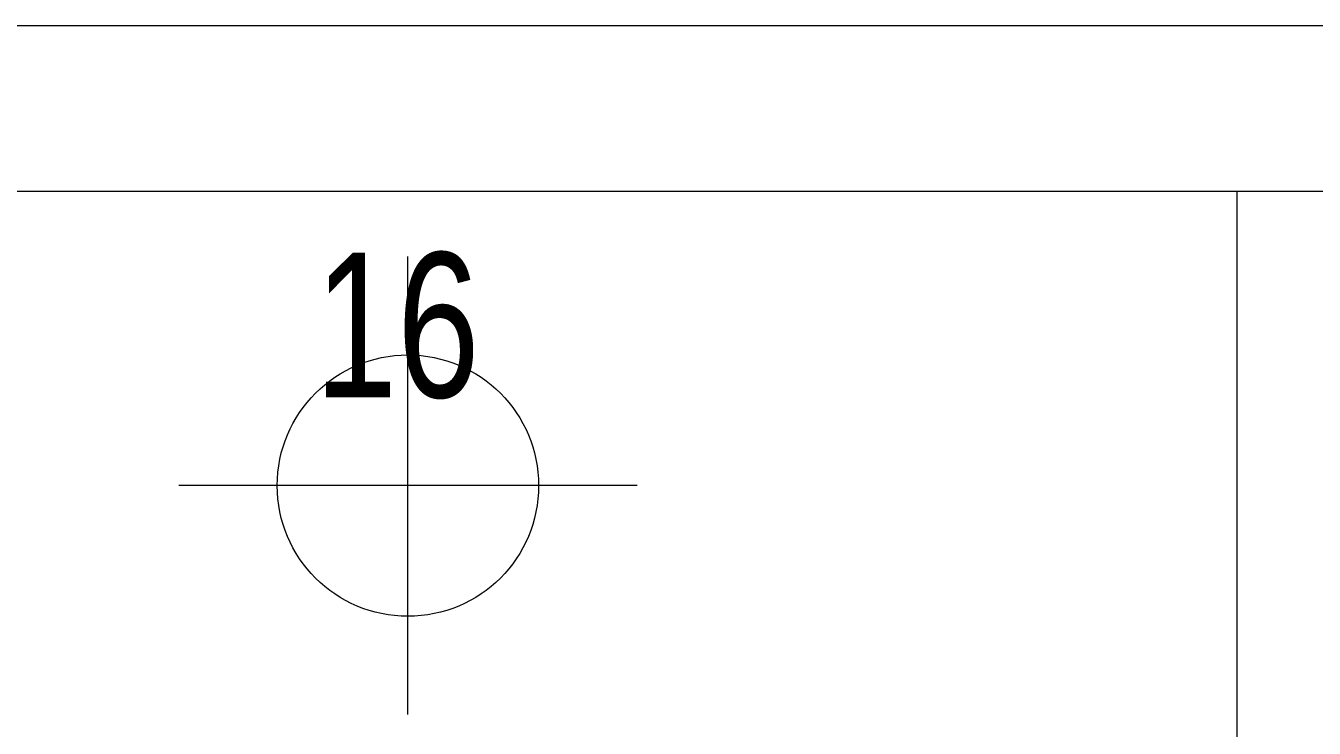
# Model space of a CAD drawing. Extents: x -234346 to 58427, y -132654 to -82394.
# Drawn here: x -32304 to -31526, y -106167 to -105743 of the extents above; entities that cross this region are included whole.
import ezdxf

# ---------------------------------------------------------------- set-up
doc = ezdxf.new("R2010")
doc.units = 0
doc.header["$LTSCALE"] = 8
doc.layers.get('0').update_dxf_attribs({"color": 9, "lineweight": 5})
for name, color, linetype, lineweight in [('72_EGR_EQP_TAG', 9, 'Continuous', 5), ('LOADING', 9, 'Continuous', 5), ('NEW Wall', 9, 'Continuous', 5), ('Walls', 9, 'Continuous', 5)]:
    doc.layers.add(name, color=color, linetype=linetype, lineweight=lineweight)
doc.styles.add('X3G_ENTITY_257CFD', font='swisscl.ttf', dxfattribs={"height": 200})

# ---------------------------------------------------------------- blocks, each defined once
blk = doc.blocks.new('*X23')
for p, q in [((13, 1), (13, 1)), ((13, 1), (13, 1)), ((13, 1), (13, 1)), ((13, 1), (13, 1)), ((13, 1), (13, 1)), ((13, 1), (13, 1)), ((13, 1), (13, 1)), ((13, 1), (13, 1)), ((13, 1), (13, 1)), ((13, 1), (13, 1)), ((13, 1), (13, 1)), ((13, 1), (13, 1)), ((13, 1), (13, 1)), ((13, 1), (13, 1)), ((13, 1), (13, 1)), ((13, 1), (14, 1)), ((13, 1), (14, 1)), ((13, 1), (14, 1)), ((13, 1), (13, 1)), ((13, 1), (13, 1)), ((13, 1), (13, 1)), ((13, 1), (13, 1)), ((13, 1), (13, 1)), ((13, 1), (13, 1)), ((13, 1), (13, 1)), ((13, 1), (13, 1)), ((13, 1), (13, 1)), ((13, 1), (13, 1)), ((13, 1), (13, 1)), ((13, 1), (13, 1)), ((13, 1), (13, 1)), ((13, 1), (13, 1)), ((13, 1), (13, 1)), ((13, 1), (13, 1)), ((13, 1), (13, 1)), ((13, 1), (13, 1)), ((13, 1), (13, 1)), ((13, 1), (13, 1)), ((13, 1), (13, 1)), ((13, 1), (13, 1)), ((13, 1), (13, 1)), ((13, 1), (13, 1)), ((13, 1), (13, 1)), ((13, 1), (13, 1)), ((13, 1), (13, 1)), ((13, 1), (13, 1)), ((13, 1), (13, 1)), ((13, 1), (13, 1)), ((13, 1), (13, 1)), ((13, 1), (13, 1)), ((13, 1), (13, 1)), ((13, 1), (13, 1)), ((13, 1), (13, 1)), ((13, 1), (13, 1)), ((13, 1), (13, 1)), ((13, 1), (13, 1)), ((13, 1), (13, 1)), ((13, 1), (13, 1)), ((13, 1), (13, 1)), ((13, 1), (13, 1)), ((13, 1), (13, 1)), ((13, 1), (13, 1)), ((13, 1), (13, 1)), ((13, 1), (13, 1)), ((13, 1), (13, 1)), ((13, 1), (13, 1)), ((13, 1), (13, 1)), ((13, 1), (13, 1)), ((13, 1), (13, 1)), ((13, 1), (13, 1)), ((13, 1), (13, 1)), ((13, 1), (13, 1)), ((13, 1), (13, 1)), ((13, 1), (13, 1)), ((13, 1), (13, 1)), ((13, 1), (13, 1)), ((13, 1), (13, 1)), ((13, 1), (13, 1)), ((13, 1), (13, 1)), ((13, 1), (13, 1)), ((13, 1), (13, 1)), ((13, 1), (13, 1)), ((13, 1), (13, 1)), ((13, 1), (13, 1)), ((13, 1), (13, 1)), ((13, 1), (13, 1)), ((13, 1), (13, 1)), ((13, 1), (13, 1)), ((13, 1), (13, 1)), ((13, 1), (13, 1)), ((13, 1), (13, 1)), ((13, 1), (13, 1)), ((13, 1), (13, 1)), ((13, 1), (13, 1)), ((13, 1), (13, 1)), ((13, 1), (13, 1)), ((13, 1), (13, 1)), ((13, 1), (13, 1)), ((13, 1), (13, 1)), ((13, 1), (13, 1)), ((13, 1), (13, 1)), ((13, 1), (13, 1)), ((13, 1), (13, 1)), ((13, 1), (13, 1)), ((13, 1), (13, 1)), ((13, 1), (13, 1)), ((13, 1), (13, 1)), ((13, 1), (13, 1)), ((13, 1), (13, 1)), ((13, 1), (13, 1)), ((13, 1), (13, 1)), ((13, 1), (13, 1)), ((13, 1), (13, 1)), ((13, 1), (13, 1)), ((13, 1), (13, 1)), ((13, 1), (13, 1)), ((13, 1), (13, 1)), ((13, 1), (13, 1)), ((13, 1), (13, 1)), ((13, 1), (13, 1)), ((13, 1), (13, 1)), ((13, 1), (13, 1)), ((13, 1), (13, 1)), ((13, 1), (14, 1)), ((13, 0), (13, 0)), ((13, 0), (13, 0)), ((13, 0), (13, 0)), ((13, 0), (13, 0)), ((13, 0), (13, 0)), ((13, 0), (13, 0)), ((13, 0), (13, 0)), ((13, 0), (13, 0)), ((13, 0), (13, 0)), ((13, 0), (13, 0)), ((13, 0), (13, 0)), ((13, 0), (13, 0)), ((13, 0), (13, 0)), ((13, 0), (13, 0)), ((13, 0), (13, 0)), ((13, 0), (13, 0)), ((13, 0), (13, 0)), ((13, 0), (13, 0)), ((13, 0), (13, 0)), ((13, 0), (13, 0)), ((13, 0), (13, 0)), ((13, 0), (13, 0)), ((13, 0), (13, 0)), ((13, 0), (13, 0)), ((13, 0), (13, 0)), ((13, 0), (13, 0)), ((13, 0), (13, 0)), ((13, 0), (13, 0)), ((13, 0), (13, 0)), ((13, 0), (13, 0)), ((13, 0), (13, 0)), ((13, 0), (13, 0)), ((13, 0), (13, 0)), ((13, 0), (13, 0)), ((13, 0), (13, 0)), ((13, 0), (13, 0)), ((13, 0), (13, 0)), ((13, 0), (13, 0)), ((13, 0), (13, 0)), ((13, 0), (13, 0)), ((13, 0), (13, 0)), ((13, 0), (13, 0)), ((13, 0), (13, 0)), ((13, 0), (13, 0)), ((13, 0), (13, 0)), ((13, 0), (13, 0)), ((13, 0), (13, 0)), ((13, 0), (13, 0)), ((13, 0), (14, 0)), ((13, 0), (14, 0)), ((13, 0), (13, 0)), ((13, 0), (14, 0)), ((14, 1), (14, 1)), ((14, 1), (14, 1)), ((14, 1), (14, 1)), ((14, 1), (14, 1)), ((14, 1), (14, 1)), ((14, 1), (14, 1)), ((14, 1), (14, 1)), ((14, 1), (14, 1)), ((14, 1), (14, 1)), ((14, 1), (14, 1)), ((14, 1), (14, 1)), ((14, 1), (14, 1)), ((14, 1), (14, 1)), ((14, 1), (14, 1)), ((14, 1), (14, 1)), ((14, 1), (14, 1)), ((14, 1), (14, 1)), ((14, 1), (14, 1)), ((14, 1), (14, 1)), ((14, 1), (14, 1)), ((14, 1), (14, 1)), ((14, 1), (14, 1)), ((14, 1), (14, 1)), ((14, 1), (14, 1)), ((14, 1), (14, 1)), ((14, 1), (14, 1)), ((14, 1), (14, 1)), ((14, 1), (14, 1)), ((14, 1), (14, 1)), ((14, 1), (14, 1)), ((14, 1), (14, 1)), ((14, 1), (14, 1)), ((14, 1), (14, 1)), ((14, 1), (14, 1)), ((14, 1), (14, 1)), ((14, 1), (14, 1)), ((14, 1), (14, 1)), ((14, 1), (14, 1)), ((14, 1), (14, 1)), ((14, 1), (14, 1)), ((14, 1), (14, 1)), ((14, 1), (14, 1)), ((14, 1), (14, 1)), ((14, 1), (14, 1)), ((14, 1), (14, 1)), ((14, 1), (14, 1)), ((14, 1), (14, 1)), ((14, 1), (14, 1)), ((14, 1), (14, 1)), ((14, 1), (14, 1)), ((14, 1), (14, 1)), ((14, 1), (14, 1)), ((14, 1), (14, 1)), ((14, 1), (14, 1)), ((14, 1), (14, 1)), ((14, 1), (14, 1)), ((14, 1), (14, 1)), ((14, 1), (14, 1)), ((14, 1), (14, 1)), ((14, 1), (14, 1)), ((14, 1), (14, 1)), ((14, 1), (14, 1)), ((14, 1), (14, 1)), ((14, 1), (14, 1)), ((14, 1), (14, 1)), ((14, 1), (14, 1)), ((14, 1), (14, 1)), ((14, 1), (14, 1)), ((14, 1), (14, 1)), ((14, 1), (14, 1)), ((14, 1), (14, 1)), ((14, 1), (14, 1)), ((14, 1), (14, 1)), ((14, 1), (14, 1)), ((14, 1), (14, 1)), ((14, 1), (14, 1)), ((14, 1), (14, 1)), ((14, 1), (14, 1)), ((14, 1), (14, 1)), ((14, 1), (14, 1)), ((14, 1), (14, 1)), ((14, 1), (14, 1)), ((14, 1), (14, 1)), ((14, 1), (14, 1)), ((14, 1), (14, 1)), ((14, 1), (14, 1)), ((14, 1), (14, 1)), ((14, 1), (14, 1)), ((14, 1), (14, 1)), ((14, 1), (14, 1)), ((14, 1), (14, 1)), ((14, 1), (14, 1)), ((14, 1), (14, 1)), ((14, 1), (14, 1)), ((14, 0), (14, 0)), ((14, 0), (14, 0)), ((14, 0), (14, 0)), ((14, 0), (14, 0)), ((14, 0), (14, 0)), ((14, 0), (14, 0)), ((14, 0), (14, 0)), ((14, 0), (14, 0)), ((14, 0), (14, 0)), ((14, 0), (14, 0)), ((14, 0), (14, 0)), ((14, 0), (14, 0)), ((14, 0), (14, 0)), ((14, 0), (14, 0)), ((14, 0), (14, 0)), ((14, 0), (14, 0)), ((14, 0), (14, 0)), ((14, 0), (14, 0)), ((14, 0), (14, 0)), ((14, 0), (14, 0)), ((14, 0), (14, 0)), ((14, 0), (14, 0)), ((14, 0), (14, 0)), ((14, 0), (14, 0)), ((14, 0), (14, 0)), ((14, 0), (14, 0)), ((14, 0), (14, 0)), ((14, 0), (14, 0)), ((14, 0), (14, 0)), ((14, 0), (14, 0)), ((14, 0), (14, 0)), ((14, 0), (14, 0)), ((14, 0), (14, 0)), ((14, 0), (14, 0)), ((14, 0), (14, 0)), ((14, 0), (14, 0)), ((14, 0), (14, 0)), ((14, 0), (14, 0)), ((14, 0), (14, 0)), ((14, 0), (14, 0)), ((14, 0), (14, 0)), ((14, 0), (14, 0)), ((14, 0), (14, 0)), ((14, 0), (14, 0)), ((14, 0), (14, 0)), ((14, 0), (14, 0)), ((14, 0), (14, 0)), ((14, 0), (14, 0)), ((13, 0), (13, 0)), ((13, 0), (14, 0)), ((13, 0), (13, 0)), ((13, 0), (14, 0)), ((13, 0), (13, 0)), ((13, 0), (14, 0)), ((13, 0), (13, 0)), ((13, 0), (13, 0)), ((13, 0), (13, 0)), ((13, 0), (13, 0)), ((13, 0), (14, 0)), ((13, 0), (13, 0)), ((13, 0), (14, 0)), ((13, 0), (13, 0)), ((13, 0), (14, 0)), ((13, 0), (13, 0)), ((13, 0), (14, 0)), ((13, 0), (13, 0)), ((13, 0), (14, 0)), ((13, 0), (13, 0)), ((13, 0), (14, 0)), ((13, 0), (13, 0)), ((13, 0), (14, 0)), ((13, 0), (13, 0)), ((13, 0), (13, 0)), ((13, 0), (13, 0)), ((13, 0), (14, 0)), ((13, 0), (13, 0)), ((13, 0), (14, 0)), ((13, 0), (13, 0)), ((13, 0), (14, 0)), ((13, 0), (13, 0)), ((13, 0), (14, 0)), ((13, 0), (13, 0)), ((13, 0), (13, 0)), ((13, 0), (13, 0)), ((13, 0), (13, 0)), ((13, 0), (13, 0)), ((13, 0), (13, 0)), ((13, 0), (13, 0)), ((13, 0), (13, 0)), ((13, 0), (13, 0)), ((13, 0), (13, 0)), ((13, 0), (13, 0)), ((13, 0), (13, 0)), ((13, 0), (13, 0)), ((13, 0), (13, 0)), ((13, 0), (13, 0)), ((13, 0), (13, 0)), ((13, 0), (13, 0)), ((13, 0), (13, 0)), ((13, 0), (13, 0)), ((13, 0), (13, 0)), ((13, 0), (13, 0)), ((13, 0), (13, 0)), ((13, 0), (13, 0)), ((13, 0), (13, 0)), ((13, 0), (13, 0)), ((13, 0), (13, 0)), ((13, 0), (13, 0)), ((13, 0), (13, 0)), ((13, 0), (13, 0)), ((13, 0), (13, 0)), ((13, 0), (13, 0)), ((13, -1), (13, -1)), ((13, -1), (13, -1)), ((13, -1), (13, -1)), ((13, -1), (13, -1)), ((13, -1), (13, -1)), ((13, -1), (14, -1)), ((13, -1), (13, -1)), ((14, 0), (14, 0)), ((14, 0), (14, 0)), ((14, 0), (14, 0)), ((14, 0), (14, 0)), ((14, 0), (14, 0)), ((14, 0), (14, 0)), ((14, 0), (14, 0)), ((14, 0), (14, 0)), ((14, 0), (14, 0)), ((14, 0), (14, 0)), ((14, 0), (14, 0)), ((14, 0), (14, 0)), ((14, 0), (14, 0)), ((14, 0), (14, 0)), ((14, 0), (14, 0)), ((13, 0), (14, 0)), ((14, 0), (14, 0)), ((14, 0), (14, 0)), ((14, 0), (14, 0)), ((14, 0), (14, 0)), ((14, 0), (14, 0)), ((14, 0), (14, 0)), ((14, 0), (14, 0)), ((14, 0), (14, 0)), ((14, 0), (14, 0)), ((14, 0), (14, 0)), ((14, 0), (14, 0)), ((14, 0), (14, 0)), ((14, 0), (14, 0)), ((14, 0), (14, 0)), ((14, 0), (14, 0)), ((14, 0), (14, 0)), ((14, 0), (14, 0)), ((14, 0), (14, 0)), ((14, 0), (14, 0)), ((14, 0), (14, 0)), ((14, 0), (14, 0)), ((14, 0), (14, 0)), ((14, 0), (14, 0)), ((14, 0), (14, 0)), ((14, 0), (14, 0)), ((14, 0), (14, 0)), ((14, 0), (14, 0)), ((14, 0), (14, 0)), ((14, 0), (14, 0)), ((14, 0), (14, 0)), ((14, 0), (14, 0)), ((14, 0), (14, 0)), ((14, 0), (14, 0)), ((14, 0), (14, 0)), ((14, -1), (14, -1)), ((14, -1), (14, -1)), ((14, -1), (14, -1)), ((14, -1), (14, -1)), ((14, -1), (14, -1))]:
    blk.add_line(p, q)
blk = doc.blocks.new('*X22')
for p, q in [((5, 3), (5, 3)), ((5, 3), (5, 3)), ((5, 3), (5, 3)), ((5, 3), (5, 3)), ((5, 3), (5, 3)), ((5, 3), (5, 3)), ((5, 3), (5, 3)), ((5, 3), (5, 3)), ((5, 3), (5, 3)), ((5, 3), (5, 3)), ((5, 3), (5, 3)), ((5, 3), (5, 3)), ((5, 3), (5, 3)), ((5, 3), (5, 3)), ((5, 3), (5, 3)), ((5, 3), (5, 3)), ((5, 3), (5, 3)), ((5, 3), (5, 3)), ((5, 3), (5, 3)), ((5, 3), (5, 3)), ((5, 3), (5, 3)), ((5, 3), (5, 3)), ((5, 3), (5, 3)), ((5, 3), (5, 3)), ((5, 3), (5, 3)), ((5, 3), (5, 3)), ((5, 3), (5, 3)), ((5, 3), (5, 3)), ((5, 3), (5, 3)), ((5, 3), (5, 3)), ((5, 3), (5, 3)), ((5, 3), (5, 3)), ((5, 3), (5, 3)), ((5, 3), (5, 3)), ((5, 3), (5, 3)), ((5, 3), (5, 3)), ((5, 3), (5, 3)), ((5, 3), (5, 3)), ((5, 3), (5, 3)), ((5, 3), (5, 3)), ((5, 3), (5, 3)), ((5, 3), (5, 3)), ((5, 3), (5, 3)), ((5, 3), (5, 3)), ((5, 3), (5, 3)), ((5, 3), (5, 3)), ((5, 3), (5, 3)), ((5, 3), (5, 3)), ((5, 3), (5, 3)), ((5, 3), (5, 3)), ((5, 3), (5, 3)), ((5, 3), (5, 3)), ((5, 3), (5, 3)), ((5, 3), (5, 3)), ((5, 3), (5, 3)), ((5, 3), (5, 3)), ((5, 3), (5, 3)), ((5, 3), (5, 3)), ((5, 3), (5, 3)), ((5, 3), (5, 3)), ((5, 3), (5, 3)), ((5, 3), (5, 3)), ((5, 3), (5, 3)), ((5, 3), (5, 3)), ((5, 3), (5, 3)), ((5, 3), (5, 3)), ((6, 3), (5, 3)), ((5, 3), (5, 3)), ((6, 3), (5, 3)), ((5, 3), (5, 3)), ((6, 3), (5, 3)), ((5, 3), (5, 3)), ((6, 3), (5, 3)), ((5, 3), (5, 3)), ((5, 3), (5, 3)), ((5, 3), (5, 3)), ((5, 3), (5, 3)), ((5, 3), (5, 3)), ((5, 3), (5, 3)), ((5, 3), (5, 3)), ((5, 3), (5, 3)), ((5, 3), (5, 3)), ((5, 3), (5, 3)), ((5, 3), (5, 3)), ((5, 3), (5, 3)), ((5, 3), (5, 3)), ((5, 3), (5, 3)), ((5, 3), (5, 3)), ((5, 3), (5, 3)), ((5, 3), (5, 3)), ((5, 3), (5, 3)), ((5, 3), (5, 3)), ((5, 3), (5, 3)), ((5, 3), (5, 3)), ((5, 3), (5, 3)), ((5, 3), (5, 3)), ((6, 3), (6, 3)), ((6, 3), (6, 3)), ((6, 3), (6, 3)), ((6, 3), (6, 3)), ((6, 3), (6, 3)), ((6, 3), (6, 3)), ((6, 3), (6, 3)), ((6, 3), (6, 3)), ((6, 3), (6, 3)), ((6, 3), (6, 3)), ((6, 3), (6, 3)), ((6, 3), (6, 3)), ((6, 3), (6, 3)), ((6, 3), (6, 3)), ((6, 3), (6, 3)), ((6, 3), (6, 3)), ((6, 3), (6, 3)), ((6, 3), (6, 3)), ((6, 3), (6, 3)), ((6, 3), (6, 3)), ((6, 3), (6, 3)), ((6, 3), (6, 3)), ((6, 3), (6, 3)), ((6, 3), (6, 3)), ((6, 3), (6, 3)), ((6, 3), (6, 3)), ((6, 3), (6, 3)), ((6, 3), (6, 3)), ((6, 3), (6, 3)), ((6, 3), (6, 3)), ((6, 3), (6, 3)), ((6, 3), (6, 3)), ((6, 3), (6, 3)), ((6, 3), (6, 3)), ((6, 3), (6, 3)), ((6, 3), (6, 3)), ((6, 3), (6, 3)), ((6, 3), (6, 3)), ((6, 3), (6, 3)), ((6, 3), (6, 3)), ((6, 3), (6, 3)), ((6, 3), (6, 3)), ((6, 3), (6, 3)), ((6, 3), (6, 3)), ((6, 3), (6, 3)), ((6, 3), (6, 3)), ((6, 3), (6, 3)), ((6, 3), (6, 3)), ((6, 3), (6, 3)), ((6, 3), (6, 3)), ((6, 3), (6, 3)), ((6, 3), (6, 3)), ((6, 3), (6, 3)), ((6, 3), (6, 3)), ((6, 3), (6, 3)), ((6, 3), (6, 3)), ((6, 3), (6, 3)), ((6, 3), (6, 3)), ((6, 3), (6, 3)), ((6, 3), (6, 3)), ((6, 3), (6, 3)), ((6, 3), (6, 3)), ((6, 3), (6, 3)), ((6, 3), (6, 3)), ((6, 3), (6, 3)), ((6, 3), (6, 3)), ((6, 3), (6, 3)), ((6, 3), (6, 3)), ((6, 3), (6, 3)), ((6, 3), (6, 3)), ((6, 3), (6, 3)), ((6, 3), (6, 3)), ((6, 3), (6, 3)), ((6, 3), (6, 3)), ((6, 3), (6, 3)), ((6, 3), (6, 3)), ((6, 3), (6, 3)), ((6, 3), (6, 3)), ((6, 3), (6, 3)), ((6, 3), (6, 3)), ((6, 3), (6, 3)), ((6, 3), (6, 3)), ((6, 3), (6, 3)), ((6, 3), (6, 3)), ((6, 3), (6, 3)), ((6, 3), (6, 3)), ((6, 3), (6, 3)), ((6, 3), (6, 3)), ((6, 3), (6, 3)), ((6, 3), (6, 3)), ((6, 3), (6, 3)), ((6, 3), (6, 3)), ((6, 3), (6, 3)), ((6, 3), (6, 3)), ((6, 3), (6, 3)), ((6, 3), (6, 3)), ((6, 3), (6, 3)), ((6, 3), (6, 3)), ((6, 3), (6, 3)), ((6, 3), (6, 3)), ((6, 3), (6, 3)), ((6, 3), (6, 3)), ((6, 3), (6, 3)), ((6, 3), (6, 3)), ((6, 3), (6, 3)), ((6, 3), (6, 3)), ((6, 3), (6, 3)), ((6, 3), (6, 3)), ((6, 3), (6, 3)), ((6, 3), (6, 3)), ((6, 3), (6, 3)), ((6, 3), (6, 3)), ((6, 3), (6, 3)), ((6, 3), (6, 3)), ((6, 3), (6, 3)), ((6, 3), (6, 3)), ((6, 3), (6, 3)), ((6, 3), (6, 3)), ((6, 3), (6, 3)), ((6, 3), (6, 3)), ((6, 3), (6, 3)), ((6, 3), (6, 3)), ((6, 3), (6, 3)), ((6, 3), (6, 3)), ((6, 3), (6, 3)), ((6, 3), (6, 3)), ((6, 3), (6, 3)), ((6, 3), (6, 3)), ((6, 3), (6, 3)), ((6, 3), (6, 3)), ((6, 3), (6, 3)), ((6, 3), (6, 3)), ((6, 3), (6, 3)), ((6, 3), (6, 3)), ((6, 3), (6, 3)), ((6, 3), (6, 3)), ((6, 3), (6, 3)), ((6, 3), (6, 3)), ((6, 3), (6, 3)), ((6, 3), (6, 3)), ((6, 3), (6, 3)), ((6, 3), (6, 3)), ((6, 3), (6, 3)), ((6, 3), (6, 3)), ((6, 3), (6, 3)), ((6, 3), (6, 3)), ((6, 3), (6, 3)), ((6, 3), (6, 3)), ((6, 3), (6, 3)), ((6, 3), (6, 3)), ((6, 3), (6, 3)), ((6, 3), (6, 3)), ((6, 3), (6, 3)), ((6, 3), (6, 3)), ((6, 3), (6, 3)), ((6, 3), (6, 3)), ((6, 3), (6, 3)), ((6, 3), (6, 3)), ((6, 3), (6, 3)), ((6, 3), (6, 3)), ((6, 3), (6, 3)), ((6, 3), (6, 3)), ((6, 3), (6, 3)), ((6, 3), (6, 3)), ((6, 3), (6, 3)), ((6, 3), (6, 3)), ((6, 3), (6, 3)), ((6, 3), (6, 3)), ((6, 3), (6, 3)), ((6, 3), (6, 3)), ((6, 3), (6, 3)), ((6, 3), (6, 3)), ((6, 3), (6, 3)), ((6, 3), (6, 3)), ((6, 3), (6, 3)), ((6, 3), (6, 3)), ((6, 3), (6, 3)), ((6, 3), (6, 3)), ((6, 3), (6, 3)), ((6, 3), (6, 3)), ((6, 3), (6, 3)), ((6, 3), (6, 3)), ((6, 3), (6, 3)), ((6, 3), (6, 3)), ((6, 3), (6, 3)), ((6, 3), (6, 3)), ((6, 3), (6, 3)), ((6, 3), (6, 3)), ((6, 3), (6, 3)), ((6, 3), (6, 3)), ((6, 3), (6, 3)), ((6, 3), (6, 3)), ((6, 3), (6, 3)), ((6, 3), (6, 3)), ((6, 3), (6, 3)), ((6, 3), (6, 3)), ((6, 3), (6, 3)), ((6, 3), (6, 3)), ((6, 3), (6, 3)), ((6, 3), (6, 3)), ((6, 3), (6, 3)), ((6, 3), (6, 3)), ((6, 3), (6, 3)), ((6, 3), (6, 3)), ((6, 3), (5, 3)), ((6, 3), (5, 3)), ((6, 3), (5, 3)), ((6, 3), (5, 3)), ((6, 3), (5, 3)), ((6, 3), (6, 3)), ((6, 3), (6, 3)), ((6, 3), (6, 3)), ((6, 3), (6, 3)), ((6, 3), (6, 3)), ((6, 3), (6, 3)), ((6, 3), (6, 3)), ((6, 3), (6, 3)), ((6, 3), (6, 3)), ((6, 3), (6, 3)), ((6, 3), (6, 3)), ((6, 3), (6, 3)), ((6, 3), (6, 3)), ((6, 3), (6, 3)), ((6, 3), (6, 3)), ((6, 3), (6, 3)), ((6, 3), (6, 3)), ((6, 3), (6, 3)), ((6, 3), (6, 3)), ((6, 3), (6, 3)), ((6, 3), (6, 3)), ((6, 3), (6, 3)), ((6, 3), (6, 3)), ((6, 3), (6, 3)), ((6, 3), (6, 3)), ((6, 3), (6, 3)), ((6, 3), (6, 3)), ((6, 3), (6, 3)), ((6, 3), (6, 3)), ((6, 3), (6, 3)), ((6, 3), (6, 3)), ((6, 3), (6, 3)), ((6, 3), (6, 3)), ((6, 3), (6, 3)), ((6, 3), (6, 3)), ((6, 3), (6, 3)), ((6, 3), (6, 3)), ((6, 3), (6, 3)), ((6, 3), (6, 3)), ((6, 3), (6, 3)), ((6, 3), (6, 3)), ((6, 3), (6, 3)), ((6, 3), (6, 3)), ((6, 3), (6, 3)), ((6, 3), (6, 3)), ((6, 3), (6, 3)), ((6, 3), (6, 3)), ((6, 3), (6, 3)), ((6, 3), (6, 3)), ((6, 3), (6, 3)), ((6, 3), (6, 3)), ((6, 3), (6, 3)), ((6, 3), (6, 3)), ((6, 3), (6, 3)), ((6, 3), (6, 3)), ((6, 3), (6, 3)), ((6, 3), (6, 3)), ((6, 3), (6, 3)), ((6, 3), (6, 3)), ((6, 3), (6, 3)), ((6, 3), (6, 3)), ((6, 3), (6, 3)), ((6, 3), (6, 3)), ((6, 3), (6, 3)), ((6, 3), (6, 3)), ((6, 3), (6, 3)), ((6, 3), (6, 3)), ((6, 3), (6, 3)), ((6, 3), (6, 3)), ((6, 3), (6, 3)), ((6, 3), (6, 3)), ((6, 3), (6, 3)), ((6, 3), (6, 3)), ((6, 3), (6, 3)), ((6, 3), (6, 3)), ((6, 3), (6, 3)), ((6, 3), (6, 3)), ((6, 3), (6, 3)), ((6, 3), (6, 3)), ((6, 3), (6, 3)), ((6, 3), (6, 3)), ((6, 3), (6, 3)), ((6, 3), (6, 3)), ((6, 3), (6, 3)), ((6, 3), (6, 3)), ((6, 3), (6, 3)), ((6, 3), (6, 3)), ((6, 3), (6, 3)), ((6, 3), (6, 3)), ((6, 3), (6, 3)), ((6, 3), (6, 3)), ((6, 3), (6, 3)), ((6, 3), (6, 3)), ((6, 3), (6, 3)), ((6, 3), (6, 3)), ((6, 3), (6, 3)), ((6, 3), (6, 3)), ((6, 3), (6, 3)), ((6, 3), (6, 3)), ((6, 3), (6, 3)), ((6, 3), (6, 3)), ((6, 3), (6, 3)), ((6, 3), (6, 3)), ((6, 3), (6, 3)), ((6, 3), (6, 3)), ((6, 3), (6, 3)), ((6, 3), (6, 3)), ((6, 3), (6, 3)), ((6, 3), (6, 3)), ((6, 3), (6, 3)), ((6, 3), (6, 3)), ((6, 3), (6, 3)), ((6, 3), (6, 3)), ((6, 3), (6, 3)), ((6, 3), (6, 3)), ((6, 3), (6, 3)), ((6, 3), (6, 3)), ((6, 3), (6, 3)), ((6, 3), (6, 3)), ((6, 3), (6, 3)), ((6, 3), (6, 3)), ((6, 3), (6, 3)), ((6, 3), (6, 3)), ((6, 3), (6, 3)), ((6, 3), (6, 3)), ((6, 3), (6, 3)), ((6, 3), (6, 3)), ((6, 3), (6, 3)), ((6, 3), (6, 3)), ((6, 3), (6, 3)), ((6, 3), (6, 3)), ((6, 3), (6, 3)), ((6, 3), (6, 3)), ((6, 3), (6, 3)), ((6, 3), (6, 3)), ((6, 3), (6, 3)), ((6, 3), (6, 3)), ((6, 3), (6, 3)), ((6, 3), (6, 3)), ((6, 3), (6, 3)), ((6, 3), (6, 3)), ((6, 3), (6, 3)), ((6, 3), (6, 3)), ((6, 3), (6, 3)), ((6, 3), (6, 3)), ((6, 3), (6, 3)), ((6, 3), (6, 3)), ((6, 3), (6, 3)), ((6, 3), (6, 3)), ((6, 3), (6, 3)), ((6, 3), (6, 3)), ((6, 3), (6, 3)), ((6, 3), (6, 3)), ((6, 3), (6, 3)), ((6, 3), (6, 3)), ((6, 3), (6, 3)), ((6, 3), (6, 3)), ((6, 3), (6, 3)), ((6, 3), (6, 3)), ((6, 3), (6, 3)), ((6, 3), (6, 3)), ((6, 3), (6, 3)), ((6, 3), (6, 3)), ((6, 3), (6, 3)), ((6, 3), (6, 3)), ((6, 3), (6, 3)), ((6, 3), (6, 3)), ((6, 3), (6, 3)), ((6, 3), (6, 3)), ((6, 3), (6, 3)), ((6, 3), (6, 3)), ((6, 3), (6, 3)), ((6, 3), (6, 3)), ((6, 3), (6, 3)), ((6, 3), (6, 3)), ((6, 3), (6, 3)), ((6, 3), (6, 3)), ((6, 3), (6, 3)), ((6, 3), (6, 3)), ((6, 3), (6, 3)), ((6, 3), (6, 3)), ((6, 3), (6, 3)), ((6, 3), (6, 3)), ((6, 3), (6, 3)), ((6, 3), (6, 3)), ((6, 3), (6, 3)), ((6, 3), (6, 3)), ((6, 3), (6, 3)), ((6, 3), (6, 3)), ((6, 3), (6, 3)), ((6, 3), (6, 3)), ((6, 3), (6, 3)), ((6, 3), (6, 3)), ((6, 3), (6, 3)), ((6, 3), (6, 3)), ((6, 3), (6, 3)), ((6, 3), (6, 3)), ((6, 3), (6, 3)), ((6, 3), (6, 3)), ((6, 3), (6, 3)), ((6, 3), (6, 3)), ((6, 3), (6, 3)), ((6, 3), (6, 3)), ((6, 3), (6, 3)), ((6, 3), (6, 3)), ((6, 3), (6, 3)), ((6, 3), (6, 3)), ((6, 3), (6, 3)), ((6, 3), (6, 3)), ((6, 3), (6, 3)), ((6, 3), (6, 3)), ((6, 3), (6, 3)), ((6, 3), (6, 3)), ((6, 3), (6, 3)), ((6, 3), (6, 3)), ((6, 3), (6, 3)), ((6, 3), (6, 3)), ((6, 3), (6, 3)), ((6, 3), (6, 3)), ((6, 3), (6, 3)), ((6, 3), (6, 3)), ((6, 3), (6, 3)), ((6, 3), (6, 3)), ((6, 3), (6, 3)), ((6, 3), (6, 3)), ((6, 3), (6, 3)), ((6, 3), (6, 3)), ((6, 3), (6, 3)), ((6, 3), (6, 3)), ((6, 3), (6, 3)), ((6, 3), (6, 3)), ((6, 3), (6, 3)), ((6, 3), (6, 3)), ((6, 3), (6, 3)), ((6, 3), (6, 3)), ((6, 3), (6, 3)), ((6, 3), (6, 3)), ((6, 3), (6, 3)), ((6, 3), (6, 3)), ((6, 3), (6, 3)), ((6, 3), (6, 3)), ((6, 3), (6, 3)), ((6, 3), (6, 3)), ((6, 3), (6, 3)), ((6, 3), (6, 3)), ((6, 3), (6, 3)), ((6, 3), (6, 3)), ((6, 3), (6, 3)), ((6, 3), (6, 3)), ((6, 3), (6, 3)), ((6, 3), (6, 3)), ((6, 3), (6, 3)), ((6, 3), (6, 3)), ((6, 3), (6, 3)), ((6, 3), (6, 3)), ((6, 3), (6, 3)), ((6, 3), (6, 3)), ((6, 3), (6, 3)), ((6, 3), (6, 3)), ((6, 3), (6, 3)), ((6, 3), (6, 3)), ((6, 3), (6, 3)), ((6, 3), (6, 3)), ((6, 3), (6, 3)), ((6, 3), (6, 3)), ((6, 3), (6, 3)), ((6, 3), (6, 3)), ((6, 3), (6, 3)), ((6, 3), (6, 3)), ((6, 3), (6, 3)), ((6, 3), (6, 3)), ((6, 3), (6, 3)), ((6, 3), (6, 3)), ((6, 3), (6, 3)), ((6, 3), (6, 3)), ((6, 3), (6, 3)), ((6, 3), (6, 3)), ((6, 3), (6, 3)), ((6, 3), (6, 3)), ((6, 3), (6, 3)), ((6, 3), (6, 3)), ((6, 3), (6, 3)), ((6, 3), (6, 3)), ((6, 3), (6, 3)), ((6, 3), (6, 3)), ((6, 3), (6, 3)), ((6, 3), (6, 3)), ((6, 3), (6, 3)), ((6, 3), (6, 3)), ((6, 3), (6, 3)), ((6, 3), (6, 3)), ((6, 3), (6, 3)), ((6, 3), (6, 3)), ((6, 3), (6, 3)), ((6, 3), (6, 3)), ((6, 3), (6, 3)), ((6, 3), (6, 3)), ((6, 3), (6, 3)), ((6, 3), (6, 3)), ((6, 3), (6, 3)), ((6, 3), (6, 3)), ((6, 3), (6, 3)), ((6, 3), (6, 3)), ((6, 3), (6, 3)), ((6, 3), (6, 3)), ((6, 3), (6, 3)), ((6, 3), (6, 3)), ((6, 3), (6, 3)), ((6, 3), (6, 3)), ((6, 3), (6, 3)), ((6, 3), (6, 3)), ((6, 3), (6, 3)), ((6, 3), (6, 3)), ((6, 3), (6, 3)), ((6, 3), (6, 3)), ((6, 3), (6, 3)), ((6, 3), (6, 3))]:
    blk.add_line(p, q)
blk = doc.blocks.new('GF21043-P')
for p, q in [((0.8, 0.75), (-0.8, 0.75)), ((0.8, 0), (0.8, 0.75))]:
    blk.add_line(p, q)
for points in [[(0.8, 0.75), (0.8, 0.75), (0.8, 0.75), (0.8, 0.75), (0.8, 0.75), (0.8, 0.75), (0.8, 0.75), (0.8, 0.75), (0.8, 0.75), (0.8, 0.75), (0.8, 0.75), (0.8, 0.75), (0.8, 0.75), (0.8, 0.75), (0.8, 0.75), (0.8, 0.75), (0.8, 0.75), (0.8, 0.75), (0.8, 0.75), (0.8, 0.75), (0.8, 0.75), (0.8, 0.75), (0.8, 0.75), (0.8, 0.75), (0.8, 0.75), (0.8, 0.75), (0.8, 0.75), (0.8, 0.75), (0.8, 0.75), (0.8, 0.75), (0.8, 0.75), (0.8, 0.75), (0.8, 0.75), (0.8, 0.75), (0.8, 0.75), (0.8, 0.75), (0.8, 0.75), (0.8, 0.75), (0.8, 0.75), (0.8, 0.75), (0.8, 0.75), (0.8, 0.75), (0.8, 0.75), (0.8, 0.75), (0.8, 0.75), (0.8, 0.75), (0.8, 0.75), (0.8, 0.75), (0.8, 0.75), (0.8, 0.75), (0.8, 0.75), (0.8, 0.75), (0.8, 0.75), (0.8, 0.75), (0.8, 0.75), (0.8, 0.75), (0.8, 0.75), (0.8, 0.75), (0.8, 0.75), (0.8, 0.75), (0.8, 0.75), (0.8, 0.75), (0.8, 0.75), (0.8, 0.75), (0.8, 0.75), (0.8, 0.75), (0.8, 0.75), (0.8, 0.75), (0.8, 0.75), (0.8, 0.75), (0.8, 0.75), (0.8, 0.75), (0.8, 0.75), (0.8, 0.75), (0.8, 0.75), (0.8, 0.75), (0.8, 0.75), (0.8, 0.75), (0.8, 0.75), (0.8, 0.75), (0.8, 0.75), (0.8, 0.75), (0.8, 0.75), (0.8, 0.75), (0.8, 0.75), (0.8, 0.75), (0.8, 0.75), (0.8, 0.75), (0.8, 0.75), (0.8, 0.75), (0.8, 0.75), (0.8, 0.75), (0.8, 0.75), (0.8, 0.75), (0.8, 0.75), (0.8, 0.75), (0.8, 0.75), (0.8, 0.75), (0.8, 0.75), (0.8, 0.75), (0.8, 0.75), (0.8, 0.75), (0.8, 0.75), (0.8, 0.75), (0.8, 0.75), (0.8, 0.75), (0.8, 0.75), (0.8, 0.75), (0.8, 0.75), (0.8, 0.75), (0.8, 0.75), (0.8, 0.75), (0.8, 0.75), (0.8, 0.75), (0.8, 0.75), (0.8, 0.75), (0.8, 0.75), (0.8, 0.75), (0.8, 0.75), (0.8, 0.75), (0.8, 0.75), (0.8, 0.75), (0.8, 0.75), (0.8, 0.75), (0.8, 0.75), (0.8, 0.75), (0.8, 0.75), (0.8, 0.75), (0.8, 0.75), (0.8, 0.75), (0.8, 0.75), (0.8, 0.75), (0.8, 0.75), (0.8, 0.75), (0.8, 0.75), (0.8, 0.75), (0.8, 0.75), (0.8, 0.75), (0.8, 0.75), (0.8, 0.75), (0.8, 0.75), (0.8, 0.75), (0.8, 0.75), (0.8, 0.75), (0.8, 0.75), (0.8, 0.75), (0.8, 0.75), (0.8, 0.75), (0.8, 0.75), (0.8, 0.75), (0.8, 0.75), (0.8, 0.75), (0.8, 0.75), (0.8, 0.75), (0.8, 0.75), (0.8, 0.75), (0.8, 0.75), (0.8, 0.75), (0.8, 0.75), (0.8, 0.75), (0.8, 0.75), (0.8, 0.75), (0.8, 0.75), (0.8, 0.75), (0.8, 0.75), (0.8, 0.75), (0.8, 0.75), (0.8, 0.75), (0.8, 0.75), (0.8, 0.75), (0.8, 0.75), (0.8, 0.75), (0.8, 0.75), (0.8, 0.75), (0.8, 0.75), (0.8, 0.75), (0.8, 0.75), (0.8, 0.75), (0.8, 0.75), (0.8, 0.75), (0.8, 0.75), (0.8, 0.75), (0.8, 0.75), (0.8, 0.75), (0.8, 0.75), (0.8, 0.75), (0.8, 0.75), (0.8, 0.75), (0.8, 0.75), (0.8, 0.75), (0.8, 0.75), (0.8, 0.75), (0.8, 0.75), (0.8, 0.75), (0.8, 0.75), (0.8, 0.75), (0.8, 0.75), (0.8, 0.75), (0.8, 0.75), (0.8, 0.75), (0.8, 0.75), (0.8, 0.75), (0.8, 0.75), (0.8, 0.75), (0.8, 0.75), (0.8, 0.75), (0.8, 0.75), (0.8, 0.75), (0.8, 0.75), (0.8, 0.75), (0.8, 0.75), (0.8, 0.75), (0.8, 0.75), (0.8, 0.75), (0.8, 0.75), (0.8, 0.75), (0.8, 0.75), (0.8, 0.75), (0.8, 0.75), (0.8, 0.75), (0.8, 0.75), (0.8, 0.75), (0.8, 0.75), (0.8, 0.75), (0.8, 0.75), (0.8, 0.75), (0.8, 0.75), (0.8, 0.75), (0.8, 0.75), (0.8, 0.75), (0.8, 0.75), (0.8, 0.75), (0.8, 0.75), (0.8, 0.75), (0.8, 0.75), (0.8, 0.75), (0.8, 0.75), (0.8, 0.75), (0.8, 0.75), (0.8, 0.75), (0.8, 0.75), (0.8, 0.75), (0.8, 0.75), (0.8, 0.75), (0.8, 0.75), (0.8, 0.75), (0.8, 0.75), (0.8, 0.75), (0.8, 0.75), (0.8, 0.75), (0.8, 0.75), (0.8, 0.75), (0.8, 0.75), (0.8, 0.75), (0.8, 0.75), (0.8, 0.75), (0.8, 0.75), (0.8, 0.75), (0.8, 0.75), (0.8, 0.75), (0.8, 0.75), (0.8, 0.75), (0.8, 0.75), (0.8, 0.75), (0.8, 0.75), (0.8, 0.75), (0.8, 0.75), (0.8, 0.75), (0.8, 0.75), (0.8, 0.75), (0.8, 0.75), (0.8, 0.75), (0.8, 0.75), (0.8, 0.75), (0.8, 0.75), (0.8, 0.75), (0.8, 0.75)], [(0.8, 0.75), (0.8, 0.75), (0.8, 0.75), (0.8, 0.75), (0.8, 0.75), (0.8, 0.75), (0.8, 0.75), (0.8, 0.75), (0.8, 0.75), (0.8, 0.75), (0.8, 0.75), (0.8, 0.75), (0.8, 0.75), (0.8, 0.75), (0.8, 0.75), (0.8, 0.75), (0.8, 0.75), (0.8, 0.75), (0.8, 0.75), (0.8, 0.75), (0.8, 0.75), (0.8, 0.75), (0.8, 0.75), (0.8, 0.75), (0.8, 0.75), (0.8, 0.75), (0.8, 0.75), (0.8, 0.75), (0.8, 0.75), (0.8, 0.75), (0.8, 0.75), (0.8, 0.75), (0.8, 0.75), (0.8, 0.75), (0.8, 0.75), (0.8, 0.75), (0.8, 0.75), (0.8, 0.75), (0.8, 0.75), (0.8, 0.75), (0.8, 0.75), (0.8, 0.75), (0.8, 0.75), (0.8, 0.75), (0.8, 0.75), (0.8, 0.75), (0.8, 0.75), (0.8, 0.75), (0.8, 0.75), (0.8, 0.75), (0.8, 0.75), (0.8, 0.75), (0.8, 0.75), (0.8, 0.75), (0.8, 0.75), (0.8, 0.75), (0.8, 0.75), (0.8, 0.75), (0.8, 0.75), (0.8, 0.75), (0.8, 0.75), (0.8, 0.75), (0.8, 0.75), (0.8, 0.75), (0.8, 0.75), (0.8, 0.75), (0.8, 0.75), (0.8, 0.75), (0.8, 0.75), (0.8, 0.75), (0.8, 0.75), (0.8, 0.75), (0.8, 0.75), (0.8, 0.75), (0.8, 0.75), (0.8, 0.75), (0.8, 0.75), (0.8, 0.75), (0.8, 0.75), (0.8, 0.75), (0.8, 0.75), (0.8, 0.75), (0.8, 0.75), (0.8, 0.75), (0.8, 0.75), (0.8, 0.75), (0.8, 0.75), (0.8, 0.75), (0.8, 0.75), (0.8, 0.75), (0.8, 0.75), (0.8, 0.75), (0.8, 0.75), (0.8, 0.75), (0.8, 0.75), (0.8, 0.75), (0.8, 0.75), (0.8, 0.75), (0.8, 0.75), (0.8, 0.75), (0.8, 0.75), (0.8, 0.75), (0.8, 0.75), (0.8, 0.75), (0.8, 0.75), (0.8, 0.75), (0.8, 0.75), (0.8, 0.75), (0.8, 0.75), (0.8, 0.75), (0.8, 0.75), (0.8, 0.75), (0.8, 0.75), (0.8, 0.75), (0.8, 0.75), (0.8, 0.75), (0.8, 0.75), (0.8, 0.75), (0.8, 0.75), (0.8, 0.75), (0.8, 0.75), (0.8, 0.75), (0.8, 0.75), (0.8, 0.75), (0.8, 0.75), (0.8, 0.75), (0.8, 0.75), (0.8, 0.75), (0.8, 0.75), (0.8, 0.75), (0.8, 0.75), (0.8, 0.75), (0.8, 0.75), (0.8, 0.75), (0.8, 0.75), (0.8, 0.75), (0.8, 0.75), (0.8, 0.75), (0.8, 0.75), (0.8, 0.75), (0.8, 0.75), (0.8, 0.75), (0.8, 0.75), (0.8, 0.75), (0.8, 0.75), (0.8, 0.75), (0.8, 0.75), (0.8, 0.75), (0.8, 0.75), (0.8, 0.75), (0.8, 0.75), (0.8, 0.75), (0.8, 0.75), (0.8, 0.75), (0.8, 0.75), (0.8, 0.75), (0.8, 0.75), (0.8, 0.75), (0.8, 0.75), (0.8, 0.75), (0.8, 0.75), (0.8, 0.75), (0.8, 0.75), (0.8, 0.75), (0.8, 0.75), (0.8, 0.75), (0.8, 0.75), (0.8, 0.75), (0.8, 0.75), (0.8, 0.75), (0.8, 0.75), (0.8, 0.75), (0.8, 0.75), (0.8, 0.75), (0.8, 0.75), (0.8, 0.75), (0.8, 0.75), (0.8, 0.75), (0.8, 0.75), (0.8, 0.75), (0.8, 0.75), (0.8, 0.75), (0.8, 0.75), (0.8, 0.75), (0.8, 0.75), (0.8, 0.75), (0.8, 0.75), (0.8, 0.75), (0.8, 0.75), (0.8, 0.75), (0.8, 0.75), (0.8, 0.75), (0.8, 0.75), (0.8, 0.75), (0.8, 0.75), (0.8, 0.75), (0.8, 0.75), (0.8, 0.75), (0.8, 0.75), (0.8, 0.75), (0.8, 0.75), (0.8, 0.75), (0.8, 0.75), (0.8, 0.75), (0.8, 0.75), (0.8, 0.75), (0.8, 0.75), (0.8, 0.75), (0.8, 0.75), (0.8, 0.75), (0.8, 0.75), (0.8, 0.75), (0.8, 0.75), (0.8, 0.75), (0.8, 0.75), (0.8, 0.75), (0.8, 0.75), (0.8, 0.75), (0.8, 0.75)], [(0.8, 0.75), (0.8, 0.75), (0.8, 0.75), (0.8, 0.75), (0.8, 0.75), (0.8, 0.75), (0.8, 0.75), (0.8, 0.75), (0.8, 0.75), (0.8, 0.75), (0.8, 0.75), (0.8, 0.75), (0.8, 0.75), (0.8, 0.75), (0.8, 0.75), (0.8, 0.75), (0.8, 0.75), (0.8, 0.75), (0.8, 0.75), (0.8, 0.75), (0.8, 0.75), (0.8, 0.75), (0.8, 0.75), (0.8, 0.75), (0.8, 0.75), (0.8, 0.75), (0.8, 0.75), (0.8, 0.75), (0.8, 0.75), (0.8, 0.75), (0.8, 0.75), (0.8, 0.75), (0.8, 0.75), (0.8, 0.75), (0.8, 0.75), (0.8, 0.75), (0.8, 0.75), (0.8, 0.75), (0.8, 0.75), (0.8, 0.75), (0.8, 0.75), (0.8, 0.75), (0.8, 0.75), (0.8, 0.75), (0.8, 0.75), (0.8, 0.75), (0.8, 0.75), (0.8, 0.75), (0.8, 0.75), (0.8, 0.75), (0.8, 0.75), (0.8, 0.75), (0.8, 0.75), (0.8, 0.75), (0.8, 0.75), (0.8, 0.75), (0.8, 0.75), (0.8, 0.75), (0.8, 0.75), (0.8, 0.75), (0.8, 0.75), (0.8, 0.75), (0.8, 0.75), (0.8, 0.75), (0.8, 0.75), (0.8, 0.75), (0.8, 0.75), (0.8, 0.75), (0.8, 0.75), (0.8, 0.75), (0.8, 0.75), (0.8, 0.75), (0.8, 0.75), (0.8, 0.75), (0.8, 0.75), (0.8, 0.75), (0.8, 0.75), (0.8, 0.75), (0.8, 0.75), (0.8, 0.75), (0.8, 0.75), (0.8, 0.75), (0.8, 0.75), (0.8, 0.75), (0.8, 0.75), (0.8, 0.75), (0.8, 0.75), (0.8, 0.75), (0.8, 0.75), (0.8, 0.75), (0.8, 0.75), (0.8, 0.75), (0.8, 0.75), (0.8, 0.75), (0.8, 0.75), (0.8, 0.75), (0.8, 0.75), (0.8, 0.75), (0.8, 0.75), (0.8, 0.75), (0.8, 0.75), (0.8, 0.75), (0.8, 0.75), (0.8, 0.75), (0.8, 0.75), (0.8, 0.75), (0.8, 0.75), (0.8, 0.75), (0.8, 0.75), (0.8, 0.75), (0.8, 0.75), (0.8, 0.75), (0.8, 0.75), (0.8, 0.75), (0.8, 0.75), (0.8, 0.75), (0.8, 0.75), (0.8, 0.75), (0.8, 0.75), (0.8, 0.75), (0.8, 0.75), (0.8, 0.75), (0.8, 0.75), (0.8, 0.75), (0.8, 0.75), (0.8, 0.75), (0.8, 0.75), (0.8, 0.75), (0.8, 0.75), (0.8, 0.75), (0.8, 0.75), (0.8, 0.75), (0.8, 0.75), (0.8, 0.75), (0.8, 0.75), (0.8, 0.75), (0.8, 0.75), (0.8, 0.75), (0.8, 0.75), (0.8, 0.75), (0.8, 0.75), (0.8, 0.75), (0.8, 0.75), (0.8, 0.75), (0.8, 0.75), (0.8, 0.75), (0.8, 0.75), (0.8, 0.75), (0.8, 0.75), (0.8, 0.75), (0.8, 0.75), (0.8, 0.75), (0.8, 0.75), (0.8, 0.75), (0.8, 0.75), (0.8, 0.75), (0.8, 0.75), (0.8, 0.75), (0.8, 0.75), (0.8, 0.75), (0.8, 0.75), (0.8, 0.75), (0.8, 0.75), (0.8, 0.75), (0.8, 0.75), (0.8, 0.75), (0.8, 0.75), (0.8, 0.75), (0.8, 0.75), (0.8, 0.75), (0.8, 0.75), (0.8, 0.75), (0.8, 0.75), (0.8, 0.75), (0.8, 0.75), (0.8, 0.75), (0.8, 0.75), (0.8, 0.75), (0.8, 0.75), (0.8, 0.75), (0.8, 0.75), (0.8, 0.75), (0.8, 0.75), (0.8, 0.75), (0.8, 0.75), (0.8, 0.75), (0.8, 0.75), (0.8, 0.75), (0.8, 0.75), (0.8, 0.75), (0.8, 0.75), (0.8, 0.75), (0.8, 0.75), (0.8, 0.75), (0.8, 0.75), (0.8, 0.75), (0.8, 0.75), (0.8, 0.75), (0.8, 0.75), (0.8, 0.75), (0.8, 0.75), (0.8, 0.75), (0.8, 0.75), (0.8, 0.75), (0.8, 0.75), (0.8, 0.75), (0.8, 0.75), (0.8, 0.75), (0.8, 0.75), (0.8, 0.75), (0.8, 0.75), (0.8, 0.75), (0.8, 0.75), (0.8, 0.75)]]:
    blk.add_lwpolyline(points, close=True)
at = {"layer": 'NEW Wall', "linetype": 'Continuous'}
for points in [[(0.8, 0.75), (0.8, 0.75), (0.8, 0.75), (0.8, 0.75), (0.8, 0.75), (0.8, 0.75), (0.8, 0.75), (0.8, 0.75), (0.8, 0.75), (0.8, 0.75)], [(0.8, 0.75), (0.8, 0.75), (0.8, 0.75), (0.8, 0.75), (0.8, 0.75), (0.8, 0.75), (0.8, 0.75), (0.8, 0.75), (0.8, 0.75)], [(0.8, 0.75), (0.8, 0.75), (0.8, 0.75), (0.8, 0.75), (0.8, 0.75), (0.8, 0.75), (0.8, 0.75), (0.8, 0.75), (0.8, 0.75), (0.8, 0.75), (0.8, 0.75), (0.8, 0.75), (0.8, 0.75), (0.8, 0.75), (0.8, 0.75), (0.8, 0.75), (0.8, 0.75), (0.8, 0.75)], [(0.8, 0.75), (0.8, 0.75), (0.8, 0.75), (0.8, 0.75), (0.8, 0.75), (0.8, 0.75), (0.8, 0.75)], [(0.8, 0.75), (0.8, 0.75), (0.8, 0.75), (0.8, 0.75), (0.8, 0.75), (0.8, 0.75), (0.8, 0.75), (0.8, 0.75), (0.8, 0.75), (0.8, 0.75), (0.8, 0.75), (0.8, 0.75), (0.8, 0.75), (0.8, 0.75), (0.8, 0.75)], [(0.8, 0.75), (0.8, 0.75), (0.8, 0.75), (0.8, 0.75), (0.8, 0.75), (0.8, 0.75), (0.8, 0.75), (0.8, 0.75), (0.8, 0.75), (0.8, 0.75)], [(0.8, 0.75), (0.8, 0.75), (0.8, 0.75), (0.8, 0.75), (0.8, 0.75), (0.8, 0.75), (0.8, 0.75), (0.8, 0.75), (0.8, 0.75), (0.8, 0.75), (0.8, 0.75), (0.8, 0.75)], [(0.8, 0.75), (0.8, 0.75), (0.8, 0.75), (0.8, 0.75), (0.8, 0.75), (0.8, 0.75), (0.8, 0.75), (0.8, 0.75), (0.8, 0.75), (0.8, 0.75)], [(0.8, 0.75), (0.8, 0.75), (0.8, 0.75), (0.8, 0.75), (0.8, 0.75), (0.8, 0.75), (0.8, 0.75), (0.8, 0.75), (0.8, 0.75), (0.8, 0.75)], [(0.8, 0.75), (0.8, 0.75), (0.8, 0.75), (0.8, 0.75), (0.8, 0.75), (0.8, 0.75), (0.8, 0.75), (0.8, 0.75)], [(0.8, 0.75), (0.8, 0.75), (0.8, 0.75), (0.8, 0.75), (0.8, 0.75), (0.8, 0.75), (0.8, 0.75), (0.8, 0.75), (0.8, 0.75), (0.8, 0.75), (0.8, 0.75), (0.8, 0.75), (0.8, 0.75), (0.8, 0.75), (0.8, 0.75), (0.8, 0.75), (0.8, 0.75), (0.8, 0.75), (0.8, 0.75), (0.8, 0.75), (0.8, 0.75), (0.8, 0.75), (0.8, 0.75), (0.8, 0.75), (0.8, 0.75), (0.8, 0.75), (0.8, 0.75), (0.8, 0.75), (0.8, 0.75), (0.8, 0.75), (0.8, 0.75), (0.8, 0.75), (0.8, 0.75), (0.8, 0.75), (0.8, 0.75), (0.8, 0.75), (0.8, 0.75), (0.8, 0.75), (0.8, 0.75), (0.8, 0.75), (0.8, 0.75), (0.8, 0.75), (0.8, 0.75), (0.8, 0.75), (0.8, 0.75), (0.8, 0.75), (0.8, 0.75), (0.8, 0.75), (0.8, 0.75), (0.8, 0.75), (0.8, 0.75), (0.8, 0.75), (0.8, 0.75), (0.8, 0.75), (0.8, 0.75), (0.8, 0.75), (0.8, 0.75), (0.8, 0.75), (0.8, 0.75), (0.8, 0.75), (0.8, 0.75), (0.8, 0.75), (0.8, 0.75), (0.8, 0.75), (0.8, 0.75), (0.8, 0.75), (0.8, 0.75), (0.8, 0.75), (0.8, 0.75), (0.8, 0.75), (0.8, 0.75), (0.8, 0.75), (0.8, 0.75), (0.8, 0.75), (0.8, 0.75), (0.8, 0.75), (0.8, 0.75), (0.8, 0.75), (0.8, 0.75), (0.8, 0.75), (0.8, 0.75), (0.8, 0.75), (0.8, 0.75), (0.8, 0.75), (0.8, 0.75), (0.8, 0.75), (0.8, 0.75), (0.8, 0.75), (0.8, 0.75), (0.8, 0.75), (0.8, 0.75), (0.8, 0.75), (0.8, 0.75), (0.8, 0.75), (0.8, 0.75), (0.8, 0.75), (0.8, 0.75), (0.8, 0.75), (0.8, 0.75), (0.8, 0.75), (0.8, 0.75), (0.8, 0.75), (0.8, 0.75), (0.8, 0.75), (0.8, 0.75), (0.8, 0.75), (0.8, 0.75), (0.8, 0.75), (0.8, 0.75), (0.8, 0.75), (0.8, 0.75)], [(0.8, 0.75), (0.8, 0.75), (0.8, 0.75), (0.8, 0.75), (0.8, 0.75), (0.8, 0.75), (0.8, 0.75), (0.8, 0.75), (0.8, 0.75), (0.8, 0.75), (0.8, 0.75), (0.8, 0.75), (0.8, 0.75), (0.8, 0.75), (0.8, 0.75), (0.8, 0.75), (0.8, 0.75)], [(0.8, 0.75), (0.8, 0.75), (0.8, 0.75), (0.8, 0.75), (0.8, 0.75), (0.8, 0.75), (0.8, 0.75)], [(0.8, 0.75), (0.8, 0.75), (0.8, 0.75), (0.8, 0.75), (0.8, 0.75), (0.8, 0.75), (0.8, 0.75), (0.8, 0.75), (0.8, 0.75), (0.8, 0.75), (0.8, 0.75), (0.8, 0.75), (0.8, 0.75), (0.8, 0.75), (0.8, 0.75), (0.8, 0.75), (0.8, 0.75), (0.8, 0.75), (0.8, 0.75), (0.8, 0.75), (0.8, 0.75), (0.8, 0.75), (0.8, 0.75), (0.8, 0.75), (0.8, 0.75), (0.8, 0.75), (0.8, 0.75), (0.8, 0.75), (0.8, 0.75), (0.8, 0.75), (0.8, 0.75), (0.8, 0.75), (0.8, 0.75), (0.8, 0.75), (0.8, 0.75), (0.8, 0.75), (0.8, 0.75), (0.8, 0.75), (0.8, 0.75), (0.8, 0.75), (0.8, 0.75), (0.8, 0.75), (0.8, 0.75), (0.8, 0.75), (0.8, 0.75), (0.8, 0.75), (0.8, 0.75), (0.8, 0.75), (0.8, 0.75), (0.8, 0.75), (0.8, 0.75), (0.8, 0.75), (0.8, 0.75), (0.8, 0.75), (0.8, 0.75), (0.8, 0.75), (0.8, 0.75), (0.8, 0.75), (0.8, 0.75), (0.8, 0.75), (0.8, 0.75), (0.8, 0.75), (0.8, 0.75), (0.8, 0.75), (0.8, 0.75), (0.8, 0.75), (0.8, 0.75), (0.8, 0.75), (0.8, 0.75), (0.8, 0.75), (0.8, 0.75), (0.8, 0.75), (0.8, 0.75), (0.8, 0.75), (0.8, 0.75), (0.8, 0.75), (0.8, 0.75), (0.8, 0.75), (0.8, 0.75), (0.8, 0.75), (0.8, 0.75), (0.8, 0.75), (0.8, 0.75), (0.8, 0.75), (0.8, 0.75), (0.8, 0.75), (0.8, 0.75), (0.8, 0.75), (0.8, 0.75)], [(0.8, 0.75), (0.8, 0.75), (0.8, 0.75), (0.8, 0.75), (0.8, 0.75), (0.8, 0.75), (0.8, 0.75), (0.8, 0.75), (0.8, 0.75), (0.8, 0.75), (0.8, 0.75), (0.8, 0.75), (0.8, 0.75), (0.8, 0.75), (0.8, 0.75), (0.8, 0.75), (0.8, 0.75), (0.8, 0.75), (0.8, 0.75), (0.8, 0.75), (0.8, 0.75), (0.8, 0.75), (0.8, 0.75), (0.8, 0.75), (0.8, 0.75), (0.8, 0.75), (0.8, 0.75), (0.8, 0.75), (0.8, 0.75), (0.8, 0.75), (0.8, 0.75), (0.8, 0.75), (0.8, 0.75), (0.8, 0.75), (0.8, 0.75), (0.8, 0.75), (0.8, 0.75), (0.8, 0.75), (0.8, 0.75), (0.8, 0.75), (0.8, 0.75), (0.8, 0.75), (0.8, 0.75), (0.8, 0.75), (0.8, 0.75), (0.8, 0.75), (0.8, 0.75), (0.8, 0.75), (0.8, 0.75), (0.8, 0.75), (0.8, 0.75), (0.8, 0.75), (0.8, 0.75), (0.8, 0.75)]]:
    blk.add_lwpolyline(points, dxfattribs=at)
for name, xscale, yscale, zscale in [('*X23', 5.5e-11, 5.5e-11, 5.5e-11), ('*X22', 8.59375e-11, 8.59375e-11, 8.59375e-11)]:
    blk.add_blockref(name, (0.8, 0.75), dxfattribs=dict(xscale=xscale, yscale=yscale, zscale=zscale))
blk = doc.blocks.new('1stF')
at = {"layer": 'LOADING', "color": 9}
for p, q in [((-32072.97, -106158.77), (-32072.97, -105882.1)), ((-31934.63, -106020.44), (-32211.31, -106020.44))]:
    blk.add_line(p, q, dxfattribs=at)
blk.add_circle((-32072.97, -106020.44), 78.94, dxfattribs=at)
at = {"layer": 'Walls', "color": 9}
for p, q in [((-29052.34, -105742.61, 0.1), (-37052.34, -105742.61, 0.1)), ((-33352.34, -105842.61, 0.1), (-29152.34, -105842.61, 0.1))]:
    blk.add_line(p, q, dxfattribs=at)
at = {"layer": 'LOADING', "color": 9, "extrusion": (1.19929e-18, 8.17187e-07, 1), "xscale": -1000.000000000002, "yscale": 1000.000000000002, "zscale": 1000.000000000002, "rotation": 270}
blk.add_blockref('GF21043-P', (-32322.34, -106642.61, -0.09), dxfattribs=at)
at = {"layer": '72_EGR_EQP_TAG', "color": 9, "insert": (-32079.49, -105879.65, -0.01), "char_height": 87.473, "attachment_point": 2, "style": 'X3G_ENTITY_257CFD'}
blk.add_mtext('16', dxfattribs=at)

msp = doc.modelspace()

# ---------------------------------------------------------------- block references
at = {"layer": '72_EGR_EQP_TAG'}
msp.add_blockref('1stF', (0, 0), dxfattribs=at)

doc.saveas('drawing.dxf')
